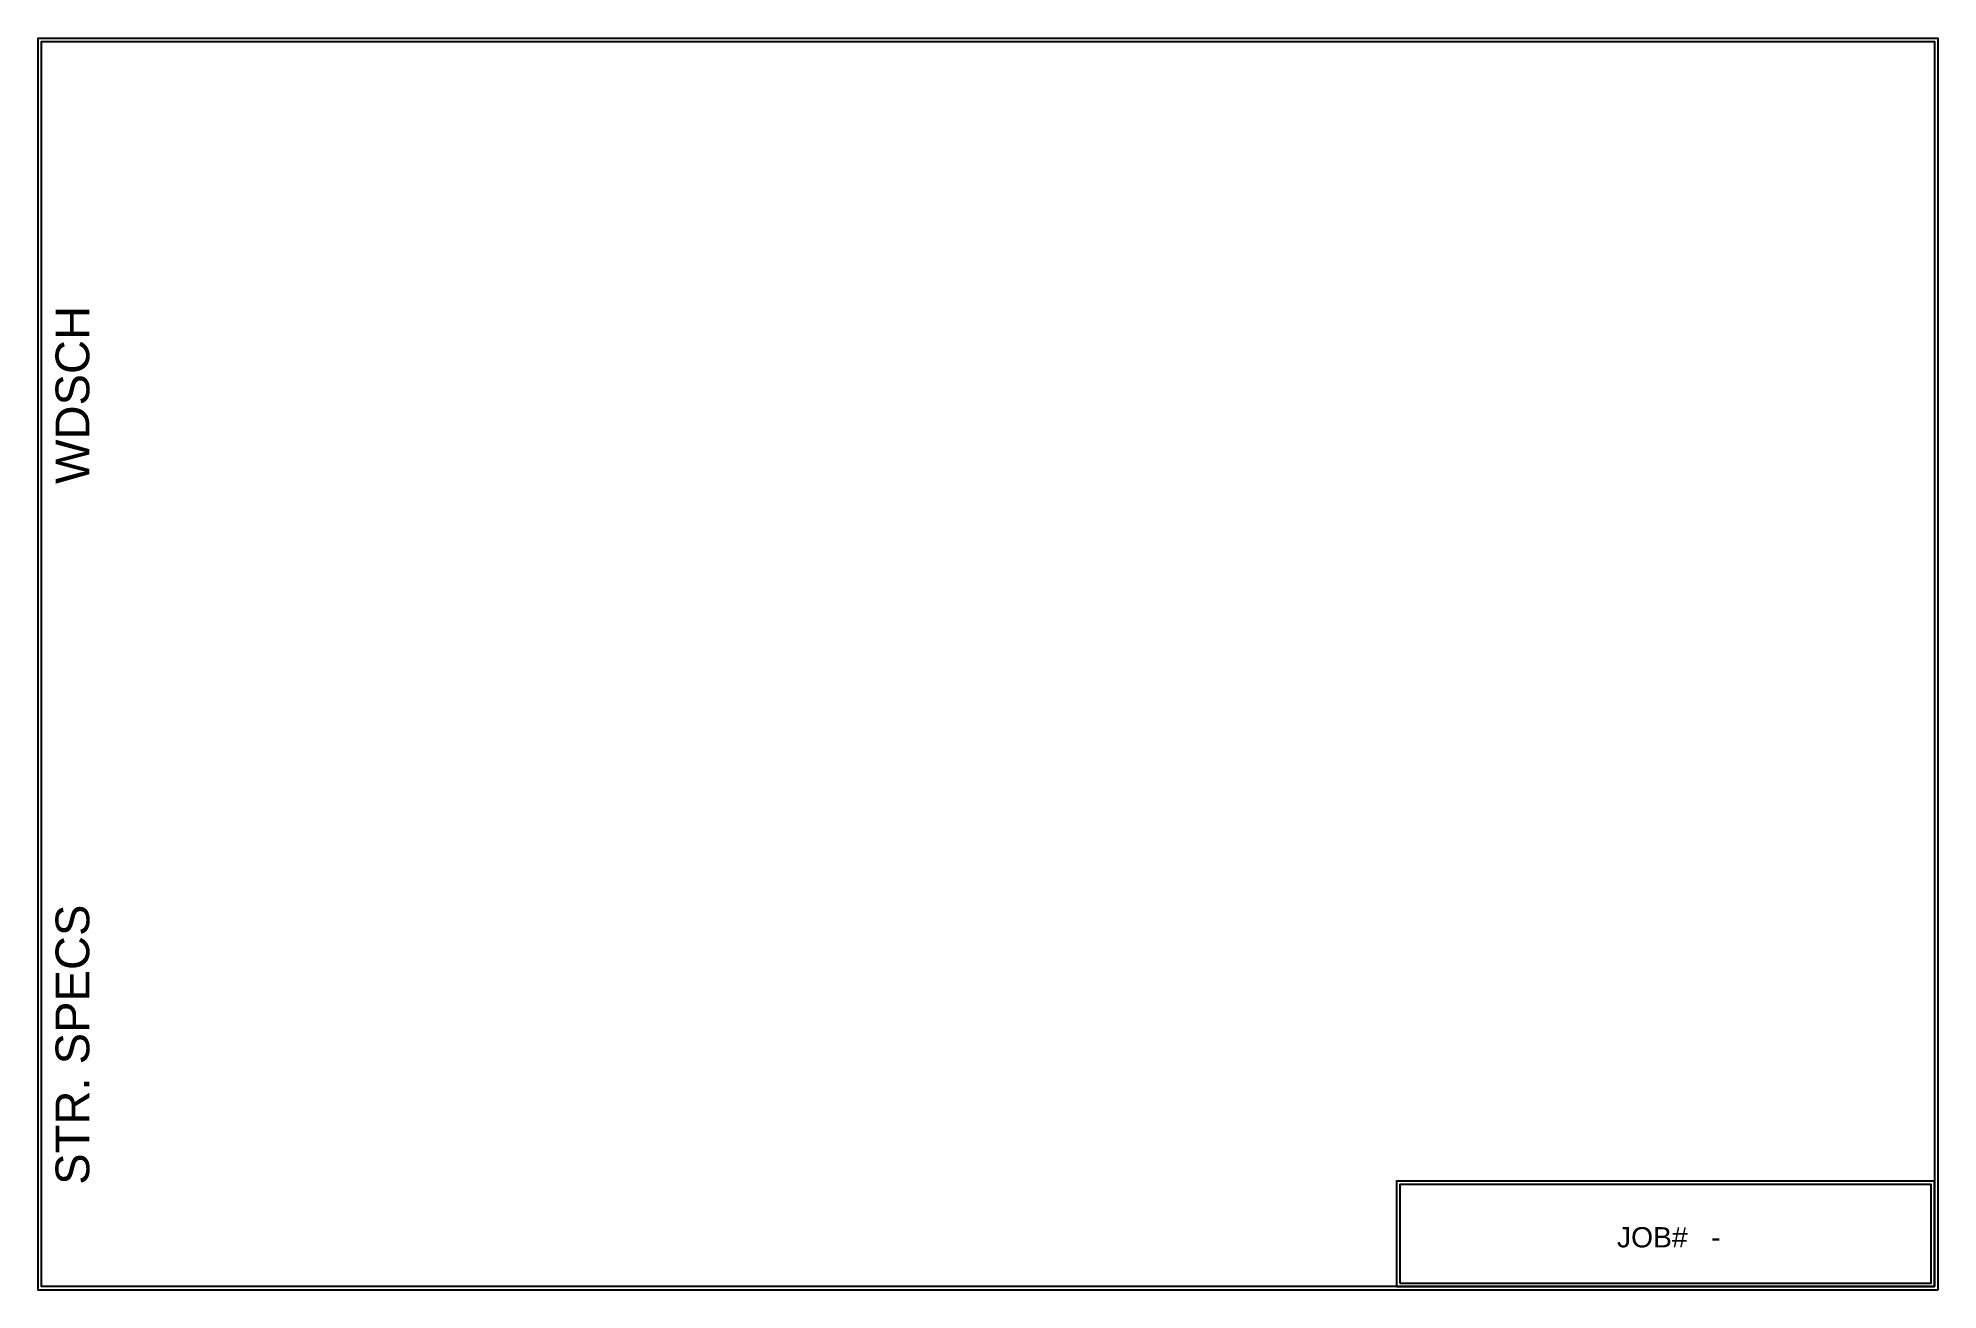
# Paper-space layout 'ADD_PROD' of a CAD drawing. Header units: inches. Extents: x 0 to 17.6, y 0 to 11.6.
import ezdxf

# ---------------------------------------------------------------- set-up
doc = ezdxf.new("R2010")
doc.units = ezdxf.units.IN
doc.header["$LTSCALE"] = 10
doc.header["$MEASUREMENT"] = 0
doc.layers.get('0').update_dxf_attribs({"linetype": 'CONTINUOUS'})
doc.layers.add('VIEWPORT', color=14, linetype='CONTINUOUS', plot=False)
doc.styles.add('style1', font='arial.ttf')

psp = doc.layouts.new('ADD_PROD')

# ---------------------------------------------------------------- linework, layer by layer
for points in [[(17.6, 0.005), (0.003, 0.005), (0.003, 11.601), (17.6, 11.601)], [(17.569, 0.036), (0.034, 0.036), (0.034, 11.57), (17.569, 11.57)], [(12.585, 0.036), (17.569, 0.036), (17.569, 1.013), (12.585, 1.013)], [(12.616, 0.068), (17.538, 0.068), (17.538, 0.982), (12.616, 0.982)]]:
    psp.add_lwpolyline(points, close=True)

# ---------------------------------------------------------------- texts
at = {"insert": (15.107, 0.492), "char_height": 0.1875, "width": 4.92151, "attachment_point": 5, "style": 'style1'}
psp.add_mtext('JOB#   -  ', dxfattribs=at)
at = {"layer": 'VIEWPORT', "char_height": 0.3125, "attachment_point": 5, "rotation": 90, "style": 'style1'}
for s, insert, width in [('WDSCH', (0.324, 8.295), 1.49766), ('STR. SPECS', (0.324, 2.277), 3.25353)]:
    psp.add_mtext(s, dxfattribs=dict(at, insert=insert, width=width))

doc.saveas('drawing.dxf')
